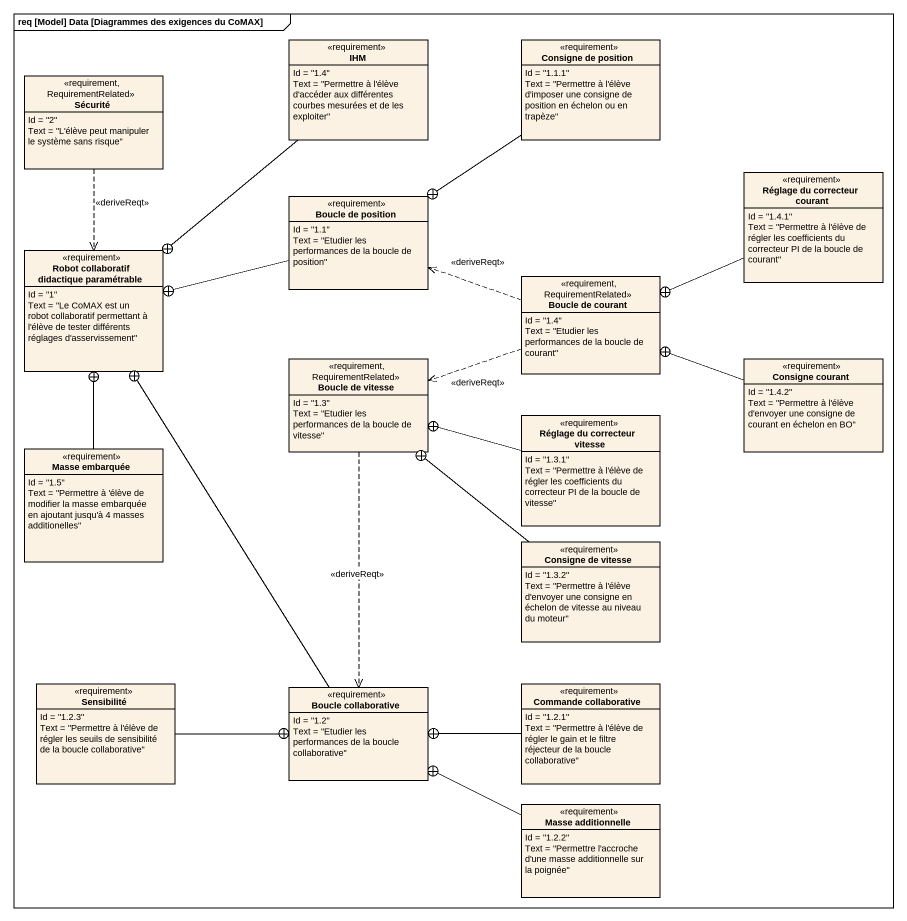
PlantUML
@startuml
mainframe req [Model] Data [Diagrammes des exigences du CoMAX]
hide circle
hide empty members
class IHM <<requirement>> {
  Id = "1.4"
  Text = "Permettre à l'élève d'accéder aux différentes courbes mesurées et de les exploiter"
}
class "Consigne de position" as Consigne_de_position <<requirement>> {
  Id = "1.1.1"
  Text = "Permettre à l'élève d'imposer une consigne de position en échelon ou en trapèze"
}
class Sécurité <<requirement, RequirementRelated>> {
  Id = "2"
  Text = "L'élève peut manipuler le système sans risque"
}
class "Réglage du correcteur courant" as Réglage_du_correcteur <<requirement>> {
  Id = "1.4.1"
  Text = "Permettre à l'élève de régler les coefficients du correcteur PI de la boucle de courant"
}
class "Boucle de position" as Boucle_de_position <<requirement>> {
  Id = "1.1"
  Text = "Etudier les performances de la boucle de position"
}
class "Robot collaboratif didactique paramétrable" as Robot_collaboratif <<requirement>> {
  Id = "1"
  Text = "Le CoMAX est un robot collaboratif permettant à l'élève de tester différents réglages d'asservissement"
}
class "Boucle de courant" as Boucle_de_courant <<requirement, RequirementRelated>> {
  Id = "1.4"
  Text = "Etudier les performances de la boucle de courant"
}
class "Boucle de vitesse" as Boucle_de_vitesse <<requirement, RequirementRelated>> {
  Id = "1.3"
  Text = "Etudier les performances de la boucle de vitesse"
}
class "Consigne courant" as Consigne_courant <<requirement>> {
  Id = "1.4.2"
  Text = "Permettre à l'élève d'envoyer une consigne de courant en échelon en BO"
}
class "Réglage du correcteur vitesse" as Réglage_du_correcteur_2 <<requirement>> {
  Id = "1.3.1"
  Text = "Permettre à l'élève de régler les coefficients du correcteur PI de la boucle de vitesse"
}
class "Masse embarquée" as Masse_embarquée <<requirement>> {
  Id = "1.5"
  Text = "Permettre à 'élève de modifier la masse embarquée en ajoutant jusqu'à 4 masses additionelles"
}
class "Consigne de vitesse" as Consigne_de_vitesse <<requirement>> {
  Id = "1.3.2"
  Text = "Permettre à l'élève d'envoyer une consigne en échelon de vitesse au niveau du moteur"
}
class Sensibilité <<requirement>> {
  Id = "1.2.3"
  Text = "Permettre à l'élève de régler les seuils de sensibilité de la boucle collaborative"
}
class "Commande collaborative" as Commande_collaborative <<requirement>> {
  Id = "1.2.1"
  Text = "Permettre à l'élève de régler le gain et le filtre réjecteur de la boucle collaborative"
}
class "Boucle collaborative" as Boucle_collaborative <<requirement>> {
  Id = "1.2"
  Text = "Etudier les performances de la boucle collaborative"
}
class "Masse additionnelle" as Masse_additionnelle <<requirement>> {
  Id = "1.2.2"
  Text = "Permettre l'accroche d'une masse additionnelle sur la poignée"
}
IHM --+ Robot_collaboratif
Consigne_de_position --+ Boucle_de_position
Sécurité ..> Robot_collaboratif : <<deriveReqt>>
Réglage_du_correcteur -left-+ Boucle_de_courant
Boucle_de_position -left-+ Robot_collaboratif
Boucle_de_courant .left.> Boucle_de_position : <<deriveReqt>>
Boucle_de_courant .left.> Boucle_de_vitesse : <<deriveReqt>>
Boucle_de_vitesse ..> Boucle_collaborative : <<deriveReqt>>
Consigne_courant -left-+ Boucle_de_courant
Réglage_du_correcteur_2 -left-+ Boucle_de_vitesse
Masse_embarquée -up-+ Robot_collaboratif
Consigne_de_vitesse -up-+ Boucle_de_vitesse
Sensibilité -right-+ Boucle_collaborative
Commande_collaborative -left-+ Boucle_collaborative
Boucle_collaborative -up-+ Robot_collaboratif
Masse_additionnelle -left-+ Boucle_collaborative
@enduml
